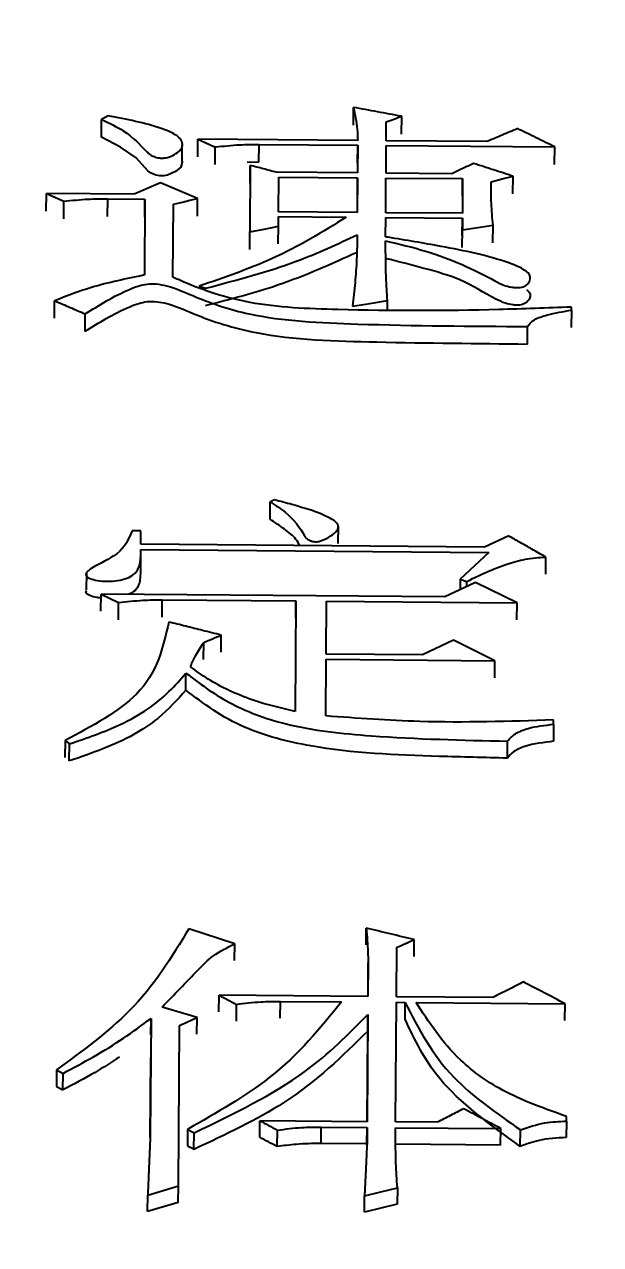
# Model space of a CAD drawing. Header units: millimetres. Extents: x 1726 to 4771, y 590 to 2743.
# Drawn here: x 2460.39 to 2463.23, y 2326.59 to 2332.62 of the extents above; entities that cross this region are included whole.
import ezdxf

# ---------------------------------------------------------------- set-up
doc = ezdxf.new("R2010")
doc.units = ezdxf.units.MM
doc.layers.add('AM_5', color=3, linetype='Continuous', lineweight=25)
doc.styles.add('SLDTEXTSTYLE1', font='txt.shx', dxfattribs={"width": 0.7, "bigfont": 'gbcbig.shx'})
doc.dimstyles.new('SLDDIMSTYLE12$0', dxfattribs={"dimtxt": 12, "dimasz": 10, "dimexe": 0, "dimexo": 0.0625, "dimgap": 0.875, "dimtad": 1, "dimdec": 1, "dimlfac": 1.8, "dimrnd": 1e-09, "dimzin": 12, "dimdsep": 46, "dimtxsty": 'SLDTEXTSTYLE1', "dimcen": 0.09, "dimdle": 8.16, "dimclrd": 3, "dimclre": 3, "dimadec": 0, "dimazin": 3, "dimtfac": 1, "dimtdec": 1, "dimtofl": 0, "dimtmove": 0, "dimatfit": 3, "dimfxl": 0, "dimfrac": 2, "dimtolj": 1, "dimlwd": 5, "dimlwe": 5, "dimarcsym": 0})

# ---------------------------------------------------------------- blocks, each defined once
blk = doc.blocks.new('*D50')
at = {"layer": 'AM_5', "color": 3, "lineweight": 5, "transparency": 16777216}
blk.add_line((2709.5179, 2483.6796), (2315.1182, 2483.6796), dxfattribs=at)
at = {"layer": 'AM_5', "color": 3, "linetype": 'Continuous', "lineweight": 5, "transparency": 16777216}
for p, q in [((2315.1182, 2473.6796), (2315.1182, 2159.8939)), ((2721.1936, 2149.8939), (2315.1182, 2149.8939))]:
    blk.add_line(p, q, dxfattribs=at)
at = {"layer": 'AM_5', "color": 3, "transparency": 16777216}
for points in [[(2313.4515, 2473.6796), (2316.7848, 2473.6796), (2315.1182, 2483.6796)], [(2313.4515, 2159.8939), (2316.7848, 2159.8939), (2315.1182, 2149.8939)]]:
    blk.add_solid(points, dxfattribs=at)
at = {"layer": 'Defpoints', "color": 0, "transparency": 16777216}
for p in [(2709.5804, 2483.6796), (2315.1182, 2149.8939), (2721.2561, 2149.8939)]:
    blk.add_point(p, dxfattribs=at)
at = {"layer": 'AM_5', "color": 0, "transparency": 16777216, "insert": (2300.5289, 2316.7867), "char_height": 12, "attachment_point": 5, "rotation": 90, "style": 'SLDTEXTSTYLE1'}
blk.add_mtext('\\A1;{\\H2.28571x;335}', dxfattribs=at)

msp = doc.modelspace()

# ---------------------------------------------------------------- linework, layer by layer
at = {"color": 7, "linetype": 'Continuous', "lineweight": 25}
for p, q in [((2462.0129, 2332.122), (2462.0137, 2332.2097)), ((2460.7686, 2332.0622), (2460.7694, 2332.1501)), ((2460.802, 2332.1685), (2460.7694, 2332.1501)), ((2462.1751, 2332.0448), (2462.1756, 2332.1384)), ((2462.2507, 2332.0782), (2462.2515, 2332.1658)), ((2461.1673, 2331.9478), (2461.168, 2332.0255)), ((2461.1681, 2332.0306), (2461.1681, 2332.0357)), ((2461.244, 2331.9651), (2461.2448, 2332.0525)), ((2462.0345, 2332.046), (2461.2448, 2332.0525)), ((2461.3304, 2331.9269), (2461.3311, 2332.0142)), ((2461.5468, 2331.9388), (2461.5476, 2332.0265)), ((2461.5476, 2332.0265), (2462.0343, 2332.0225)), ((2462.0335, 2331.9351), (2462.0343, 2332.0225)), ((2462.0343, 2332.0225), (2462.0336, 2331.8858)), ((2462.1742, 2331.8846), (2462.1749, 2332.0213)), ((2462.1749, 2332.0213), (2463.0078, 2332.0144)), ((2462.6727, 2332.0406), (2462.1751, 2332.0448)), ((2463.0071, 2331.927), (2463.0078, 2332.0144)), ((2461.5468, 2331.9388), (2461.4886, 2331.9373)), ((2461.5037, 2331.9233), (2461.5018, 2331.5949)), ((2461.5029, 2331.8361), (2461.5037, 2331.9233)), ((2462.0336, 2331.8858), (2461.6333, 2331.8891)), ((2462.4987, 2331.8819), (2462.1742, 2331.8846)), ((2461.0597, 2331.8371), (2460.9296, 2331.7812)), ((2461.2432, 2331.7596), (2461.0597, 2331.8371)), ((2461.643, 2331.6943), (2461.644, 2331.8654)), ((2461.644, 2331.8654), (2462.0334, 2331.8622)), ((2462.0334, 2331.8622), (2462.0324, 2331.691)), ((2462.0326, 2331.775), (2462.0334, 2331.8622)), ((2462.1731, 2331.6898), (2462.174, 2331.861)), ((2462.174, 2331.861), (2462.5526, 2331.8578)), ((2462.5526, 2331.8578), (2462.5517, 2331.6867)), ((2462.5518, 2331.7707), (2462.5526, 2331.8578)), ((2462.8007, 2331.7828), (2462.8015, 2331.87)), ((2460.4961, 2331.6978), (2460.4969, 2331.7848)), ((2460.4969, 2331.7848), (2460.5832, 2331.746)), ((2460.9296, 2331.7812), (2460.4969, 2331.7848)), ((2460.7988, 2331.6715), (2460.7996, 2331.7585)), ((2460.7996, 2331.7585), (2460.9835, 2331.757)), ((2460.9835, 2331.757), (2460.9814, 2331.3823)), ((2460.9827, 2331.67), (2460.9835, 2331.757)), ((2461.2424, 2331.6726), (2461.2432, 2331.7596)), ((2460.5824, 2331.6591), (2460.5832, 2331.746)), ((2461.1219, 2331.3714), (2461.124, 2331.732)), ((2461.6426, 2331.6225), (2461.6429, 2331.6704)), ((2461.6429, 2331.6704), (2461.9781, 2331.6676)), ((2462.0324, 2331.691), (2461.643, 2331.6943)), ((2462.1724, 2331.5702), (2462.1729, 2331.666)), ((2462.1729, 2331.666), (2462.5515, 2331.6628)), ((2462.5517, 2331.6867), (2462.1731, 2331.6898)), ((2462.5507, 2331.576), (2462.5515, 2331.6628)), ((2462.5515, 2331.6628), (2462.5512, 2331.6054)), ((2461.501, 2331.5082), (2461.5018, 2331.5949)), ((2461.6418, 2331.5358), (2461.6426, 2331.6225)), ((2462.5504, 2331.5186), (2462.5512, 2331.6054)), ((2462.702, 2331.5413), (2462.7028, 2331.6281)), ((2462.871, 2331.3951), (2462.871, 2331.397)), ((2460.5364, 2331.1686), (2460.5371, 2331.2548)), ((2462.181, 2331.2113), (2462.1814, 2331.2557)), ((2463.0898, 2331.2092), (2463.0899, 2331.2238)), ((2463.0898, 2331.2092), (2463.089, 2331.123)), ((2462.8722, 2331.0413), (2462.873, 2331.1279)), ((2461.9379, 2330.056), (2461.9387, 2330.1412)), ((2460.9632, 2330.1191), (2460.9199, 2330.1195)), ((2460.9628, 2330.0525), (2460.9632, 2330.1191)), ((2462.7804, 2330.0938), (2462.661, 2330.0384)), ((2460.9626, 2330.0269), (2462.6825, 2330.0125)), ((2462.661, 2330.0384), (2460.9628, 2330.0525)), ((2462.6825, 2330.0125), (2462.5411, 2329.8798)), ((2460.9629, 2329.9189), (2460.9637, 2330.004)), ((2462.9629, 2329.905), (2462.9637, 2329.9896)), ((2460.6943, 2329.9115), (2460.6935, 2329.8265)), ((2462.6167, 2329.8637), (2462.4649, 2329.7925)), ((2462.5411, 2329.8798), (2462.5406, 2329.828)), ((2462.5411, 2329.8798), (2462.5735, 2329.8692)), ((2462.5732, 2329.8433), (2462.5735, 2329.8692)), ((2462.8217, 2329.7636), (2462.6167, 2329.8637)), ((2460.7658, 2329.7223), (2460.7666, 2329.8066)), ((2460.7666, 2329.8066), (2460.8529, 2329.7644)), ((2462.4649, 2329.7925), (2460.7666, 2329.8066)), ((2461.0685, 2329.6934), (2461.0693, 2329.7782)), ((2461.0693, 2329.7782), (2461.7291, 2329.7727)), ((2461.7291, 2329.7727), (2461.7259, 2329.2276)), ((2461.7284, 2329.6884), (2461.7291, 2329.7727)), ((2461.879, 2329.5108), (2461.8806, 2329.7714)), ((2461.8806, 2329.7714), (2462.8217, 2329.7636)), ((2460.8521, 2329.6801), (2460.8529, 2329.7644)), ((2462.8209, 2329.6793), (2462.8217, 2329.7636)), ((2461.3596, 2329.5199), (2461.3603, 2329.604)), ((2461.2728, 2329.4841), (2461.2736, 2329.5682)), ((2462.5068, 2329.5788), (2462.355, 2329.5068)), ((2462.7118, 2329.4776), (2462.5068, 2329.5788)), ((2461.8772, 2329.2051), (2461.8789, 2329.4846)), ((2461.8789, 2329.4846), (2462.7118, 2329.4776)), ((2462.355, 2329.5068), (2461.879, 2329.5108)), ((2462.711, 2329.3936), (2462.7118, 2329.4776)), ((2461.1854, 2329.3325), (2461.1862, 2329.4168)), ((2463.0019, 2329.1639), (2463.0021, 2329.1851)), ((2463.0019, 2329.1639), (2463.0012, 2329.0799)), ((2460.5891, 2329.083), (2460.5883, 2328.9991)), ((2460.5891, 2329.083), (2460.6107, 2329.0668)), ((2460.6099, 2328.9833), (2460.6107, 2329.0668)), ((2462.7735, 2328.9972), (2462.7743, 2329.0807)), ((2461.4267, 2328.0805), (2461.2001, 2328.154)), ((2462.0755, 2328.0751), (2462.0763, 2328.1577)), ((2462.3132, 2328.0181), (2462.3139, 2328.1006)), ((2461.426, 2327.998), (2461.4267, 2328.0805)), ((2462.2257, 2327.8189), (2462.2272, 2328.0627)), ((2462.0861, 2327.9865), (2462.085, 2327.8201)), ((2462.0853, 2327.9041), (2462.0861, 2327.9865)), ((2461.3487, 2327.744), (2461.3495, 2327.8262)), ((2462.085, 2327.8201), (2461.3495, 2327.8262)), ((2461.435, 2327.6987), (2461.4357, 2327.7809)), ((2461.6514, 2327.7136), (2461.6522, 2327.7958)), ((2461.6522, 2327.7958), (2461.9549, 2327.7933)), ((2462.2218, 2327.2006), (2462.2255, 2327.7911)), ((2462.2255, 2327.7911), (2462.2688, 2327.7907)), ((2462.7016, 2327.8149), (2462.2257, 2327.8189)), ((2462.268, 2327.7085), (2462.2688, 2327.7907)), ((2462.3229, 2327.7902), (2463.0584, 2327.7841)), ((2463.0576, 2327.7019), (2463.0584, 2327.7841)), ((2461.2406, 2327.7156), (2461.0679, 2327.7672)), ((2462.0845, 2327.7309), (2462.0812, 2327.2018)), ((2462.0837, 2327.6488), (2462.0845, 2327.731)), ((2461.0134, 2327.7119), (2461.0098, 2327.1311)), ((2461.0127, 2327.6298), (2461.0134, 2327.7119)), ((2461.1489, 2326.8843), (2461.1538, 2327.6772)), ((2461.2399, 2327.6335), (2461.2406, 2327.7156)), ((2462.0809, 2327.2018), (2462.0837, 2327.6487)), ((2461.0095, 2327.1243), (2461.012, 2327.5184)), ((2460.5466, 2327.4577), (2460.5459, 2327.376)), ((2460.5466, 2327.4577), (2460.579, 2327.4405)), ((2460.5783, 2327.3588), (2460.579, 2327.4405)), ((2460.5459, 2327.3759), (2460.5783, 2327.3588)), ((2461.5504, 2327.1247), (2461.5511, 2327.2062)), ((2462.0812, 2327.2018), (2461.5511, 2327.2062)), ((2462.4273, 2327.1989), (2462.2218, 2327.2006)), ((2463.0656, 2327.2049), (2463.0648, 2327.1235)), ((2463.0656, 2327.2049), (2463.0657, 2327.2276)), ((2461.1938, 2327.1638), (2461.193, 2327.0823)), ((2461.2254, 2327.065), (2461.2262, 2327.1464)), ((2461.6366, 2327.0786), (2461.6374, 2327.16)), ((2461.8531, 2327.0938), (2461.8538, 2327.1753)), ((2461.8538, 2327.1753), (2462.081, 2327.1734)), ((2462.0802, 2327.0919), (2462.081, 2327.1734)), ((2462.081, 2327.1734), (2462.0805, 2327.0937)), ((2462.2212, 2327.1096), (2462.2216, 2327.1722)), ((2462.2216, 2327.1722), (2462.7408, 2327.1679)), ((2462.7401, 2327.0865), (2462.7408, 2327.1679)), ((2462.8374, 2327.08), (2462.8381, 2327.1614)), ((2462.0802, 2327.0919), (2461.8531, 2327.0938)), ((2462.0802, 2327.0878), (2462.0802, 2327.0919)), ((2462.7401, 2327.0865), (2462.2209, 2327.0908)), ((2460.9971, 2326.8396), (2461.1489, 2326.8843)), ((2461.1481, 2326.8032), (2461.1489, 2326.8843)), ((2460.9964, 2326.7587), (2460.9971, 2326.8396)), ((2462.0673, 2326.7555), (2462.0681, 2326.8365)), ((2462.2306, 2326.8753), (2462.2298, 2326.7942)), ((2461.1481, 2326.8032), (2460.9964, 2326.7587))]:
    msp.add_line(p, q, dxfattribs=at)
at = {"color": 7, "linetype": 'Continuous', "lineweight": 25, "flags": 128}
for points in [[(2461.1649, 2331.9472), (2461.1681, 2331.9388), (2461.1601, 2331.9151), (2461.134, 2331.8925), (2461.0946, 2331.8753), (2461.0768, 2331.872), (2461.0574, 2331.872), (2461.0374, 2331.8757), (2461.0141, 2331.8848), (2460.9972, 2331.8971), (2460.9393, 2331.9605), (2460.8623, 2332.0136), (2460.7686, 2332.0622), (2460.7686, 2332.0622)], [(2462.6932, 2331.8425), (2462.7473, 2331.8562), (2462.8015, 2331.87)], [(2461.124, 2331.732), (2461.1689, 2331.7424), (2461.206, 2331.751), (2461.2432, 2331.7596)], [(2461.5018, 2331.5949), (2461.5722, 2331.6087), (2461.6426, 2331.6225)], [(2462.5512, 2331.6054), (2462.627, 2331.6167), (2462.7028, 2331.6281)], [(2461.2515, 2331.3267), (2461.2677, 2331.3217), (2461.2838, 2331.3168)], [(2462.0081, 2331.2279), (2462.0948, 2331.2418), (2462.1814, 2331.2557)], [(2460.6874, 2331.1034), (2460.6876, 2331.1253), (2460.6878, 2331.1472), (2460.6882, 2331.1901)], [(2461.6015, 2330.1764), (2461.6018, 2330.2063), (2461.6021, 2330.234), (2461.6023, 2330.2618)], [(2461.624, 2330.2718), (2461.6174, 2330.2688), (2461.6109, 2330.2658), (2461.6023, 2330.2618)], [(2461.1938, 2327.1637), (2461.202, 2327.1594), (2461.2141, 2327.1529), (2461.2262, 2327.1464)], [(2461.1931, 2327.0823), (2461.2013, 2327.0779), (2461.2095, 2327.0736), (2461.2254, 2327.065)], [(2462.0681, 2326.8365), (2462.1493, 2326.8559), (2462.2306, 2326.8753)], [(2462.2298, 2326.7942), (2462.1486, 2326.7749), (2462.0673, 2326.7555)]]:
    msp.add_lwpolyline(points, dxfattribs=at)
at = {"color": 7, "linetype": 'Continuous', "lineweight": 25}
for points, knots in [([(2462.0137, 2332.2097), (2462.0174, 2332.1922), (2462.0248, 2332.1564), (2462.0327, 2332.1018), (2462.0339, 2332.0646), (2462.0345, 2332.046)], [0, 0, 0, 0, 0.321619, 0.660532, 1, 1, 1, 1]), ([(2462.2515, 2332.1658), (2462.2119, 2332.1731), (2462.1326, 2332.1877), (2462.0534, 2332.2024), (2462.0137, 2332.2097)], [0, 0, 0, 0, 0.499999, 1, 1, 1, 1]), ([(2460.7694, 2332.1501), (2460.8069, 2332.1321), (2460.9027, 2332.086), (2460.9633, 2332.021), (2461.0058, 2331.977), (2461.025, 2331.9672), (2461.0437, 2331.9612), (2461.0653, 2331.9587), (2461.0855, 2331.9601), (2461.1113, 2331.9672), (2461.1395, 2331.9815), (2461.1646, 2332.0029), (2461.1718, 2332.0288), (2461.162, 2332.0541), (2461.1264, 2332.0817), (2461.0515, 2332.1122), (2460.9378, 2332.142), (2460.8475, 2332.1596), (2460.802, 2332.1685)], [0, 0, 0, 0, 0.132576, 0.339199, 0.368942, 0.383766, 0.408891, 0.423884, 0.438973, 0.459319, 0.498147, 0.542368, 0.587069, 0.63299, 0.675109, 0.75468, 0.876186, 1, 1, 1, 1]), ([(2462.1756, 2332.1384), (2462.1883, 2332.143), (2462.2135, 2332.1521), (2462.2388, 2332.1612), (2462.2515, 2332.1658)], [0, 0, 0, 0, 0.500001, 1, 1, 1, 1]), ([(2462.8245, 2332.105), (2462.7992, 2332.0943), (2462.7486, 2332.0728), (2462.698, 2332.0514), (2462.6727, 2332.0406)], [0, 0, 0, 0, 0.499999, 1, 1, 1, 1]), ([(2463.0078, 2332.0144), (2462.9773, 2332.0295), (2462.9162, 2332.0597), (2462.855, 2332.0899), (2462.8245, 2332.105)], [0, 0, 0, 0, 0.5, 1, 1, 1, 1]), ([(2461.2448, 2332.0525), (2461.2592, 2332.0462), (2461.288, 2332.0334), (2461.3168, 2332.0206), (2461.3311, 2332.0142)], [0, 0, 0, 0, 0.5, 1, 1, 1, 1]), ([(2461.3311, 2332.0142), (2461.3709, 2332.0186), (2461.4421, 2332.0264), (2461.5153, 2332.0265), (2461.5476, 2332.0265)], [0, 0, 0, 0, 0.558835, 1, 1, 1, 1]), ([(2462.6071, 2331.933), (2462.5891, 2331.9245), (2462.5529, 2331.9075), (2462.5168, 2331.8905), (2462.4987, 2331.8819)], [0, 0, 0, 0, 0.499998, 1, 1, 1, 1]), ([(2462.8015, 2331.87), (2462.7691, 2331.8805), (2462.7043, 2331.9015), (2462.6395, 2331.9225), (2462.6071, 2331.933)], [0, 0, 0, 0, 0.499999, 1, 1, 1, 1]), ([(2462.7028, 2331.6281), (2462.6995, 2331.664), (2462.6947, 2331.7177), (2462.6934, 2331.7891), (2462.6932, 2331.8247), (2462.6932, 2331.8425)], [0, 0, 0, 0, 0.500395, 0.750186, 1, 1, 1, 1]), ([(2460.5832, 2331.746), (2460.623, 2331.7504), (2460.6942, 2331.7583), (2460.7674, 2331.7584), (2460.7996, 2331.7585)], [0, 0, 0, 0, 0.5588349, 1, 1, 1, 1]), ([(2461.9781, 2331.6676), (2461.8618, 2331.5955), (2461.6522, 2331.4654), (2461.375, 2331.3695), (2461.2515, 2331.3267)], [0, 0, 0, 0, 0.554384, 1, 1, 1, 1]), ([(2461.2838, 2331.3168), (2461.4382, 2331.3576), (2461.7116, 2331.43), (2461.9346, 2331.5352), (2462.0317, 2331.581)], [0, 0, 0, 0, 0.5644875, 1, 1, 1, 1]), ([(2462.0318, 2331.581), (2462.0313, 2331.5408), (2462.0303, 2331.4622), (2462.0221, 2331.3445), (2462.0128, 2331.2668), (2462.0081, 2331.2279)], [0, 0, 0, 0, 0.34298, 0.671401, 1, 1, 1, 1]), ([(2462.1723, 2331.5509), (2462.2391, 2331.5351), (2462.4421, 2331.4868), (2462.6241, 2331.4024), (2462.7489, 2331.3331), (2462.788, 2331.3228), (2462.8162, 2331.3195), (2462.8362, 2331.3202), (2462.8529, 2331.324), (2462.8686, 2331.3322), (2462.8828, 2331.3472), (2462.8894, 2331.367), (2462.8816, 2331.3879), (2462.8493, 2331.4151), (2462.7131, 2331.4711), (2462.4769, 2331.5193), (2462.2687, 2331.5549), (2462.1767, 2331.5695), (2462.1724, 2331.5702)], [0, 0, 0, 0, 0.1240109, 0.3764692, 0.411268, 0.4352193, 0.4490167, 0.4594927, 0.4684145, 0.4794235, 0.4973921, 0.5243096, 0.5464, 0.5684127, 0.6294892, 0.8377396, 0.9924138, 1, 1, 1, 1]), ([(2462.1814, 2331.2557), (2462.1789, 2331.2939), (2462.1744, 2331.3625), (2462.1724, 2331.4608), (2462.1723, 2331.5209), (2462.1723, 2331.5509)], [0, 0, 0, 0, 0.386127, 0.69305, 1, 1, 1, 1]), ([(2462.0309, 2331.4938), (2461.9051, 2331.4364), (2461.6784, 2331.3331), (2461.4047, 2331.2617), (2461.283, 2331.2299)], [0, 0, 0, 0, 0.555308, 1, 1, 1, 1]), ([(2462.8689, 2331.3092), (2462.8717, 2331.3072), (2462.883, 2331.2989), (2462.888, 2331.2819), (2462.8829, 2331.2626), (2462.8712, 2331.2482), (2462.8567, 2331.2391), (2462.8418, 2331.2344), (2462.8231, 2331.2326), (2462.7959, 2331.2344), (2462.7564, 2331.2434), (2462.6686, 2331.2861), (2462.5623, 2331.3586), (2462.361, 2331.4162), (2462.2349, 2331.4479), (2462.1715, 2331.4638)], [0, 0, 0, 0, 0.014767, 0.060216, 0.099363, 0.13334, 0.15322, 0.169423, 0.185624, 0.20979, 0.250995, 0.313294, 0.574423, 0.785785, 1, 1, 1, 1]), ([(2460.9814, 2331.3823), (2460.8914, 2331.3637), (2460.7318, 2331.3308), (2460.5962, 2331.2779), (2460.5371, 2331.2548)], [0, 0, 0, 0, 0.564088, 1, 1, 1, 1]), ([(2460.6882, 2331.1901), (2460.7572, 2331.2334), (2460.838, 2331.284), (2460.95, 2331.3289), (2460.9944, 2331.339), (2461.0428, 2331.339), (2461.1314, 2331.3209), (2461.2643, 2331.2569), (2461.5596, 2331.1594), (2462.1377, 2331.1322), (2462.5956, 2331.1295), (2462.873, 2331.1279)], [0, 0, 0, 0, 0.138481, 0.162101, 0.180201, 0.198515, 0.22064, 0.297298, 0.425038, 0.651637, 1, 1, 1, 1]), ([(2463.0899, 2331.2238), (2462.9701, 2331.2192), (2462.5864, 2331.2045), (2462.0588, 2331.2042), (2461.5096, 2331.2263), (2461.252, 2331.3124), (2461.1395, 2331.3633), (2461.1218, 2331.3713)], [0, 0, 0, 0, 0.175959, 0.5638, 0.778025, 0.965046, 1, 1, 1, 1]), ([(2460.5371, 2331.2548), (2460.55, 2331.2493), (2460.5757, 2331.2383), (2460.6261, 2331.2167), (2460.6636, 2331.2007), (2460.6882, 2331.1901)], [0, 0, 0, 0, 0.2552694, 0.5105386, 1, 1, 1, 1]), ([(2460.6874, 2331.1034), (2460.7563, 2331.1466), (2460.837, 2331.1971), (2460.9488, 2331.2419), (2460.9912, 2331.2516), (2461.0356, 2331.2525), (2461.1217, 2331.2377), (2461.2659, 2331.1684), (2461.5959, 2331.0644), (2462.1803, 2331.0484), (2462.6259, 2331.0438), (2462.8722, 2331.0413)], [0, 0, 0, 0, 0.138241, 0.161889, 0.180115, 0.195697, 0.216171, 0.291203, 0.44001, 0.690565, 1, 1, 1, 1]), ([(2462.873, 2331.1279), (2462.8823, 2331.1399), (2462.9016, 2331.1646), (2462.9852, 2331.1904), (2463.0499, 2331.202), (2463.0898, 2331.2092)], [0, 0, 0, 0, 0.266463, 0.547608, 1, 1, 1, 1]), ([(2461.6023, 2330.2618), (2461.6281, 2330.2452), (2461.7049, 2330.1957), (2461.7513, 2330.1311), (2461.7791, 2330.0817), (2461.7946, 2330.0722), (2461.8107, 2330.0668), (2461.8252, 2330.0649), (2461.8406, 2330.066), (2461.8691, 2330.0743), (2461.9006, 2330.0922), (2461.93, 2330.1145), (2461.9398, 2330.1345), (2461.9379, 2330.1505), (2461.9222, 2330.1682), (2461.8531, 2330.2068), (2461.7454, 2330.2394), (2461.6525, 2330.2641), (2461.624, 2330.2718)], [0, 0, 0, 0, 0.115812, 0.344661, 0.368828, 0.393191, 0.409898, 0.422378, 0.434924, 0.453159, 0.514674, 0.56658, 0.599651, 0.625811, 0.651928, 0.703899, 0.908913, 1, 1, 1, 1]), ([(2461.7486, 2330.046), (2461.7429, 2330.0564), (2461.7265, 2330.086), (2461.6722, 2330.129), (2461.6252, 2330.1605), (2461.6015, 2330.1764)], [0, 0, 0, 0, 0.212997, 0.602825, 1, 1, 1, 1]), ([(2460.9199, 2330.1195), (2460.9032, 2330.0787), (2460.873, 2330.0049), (2460.7481, 2329.9542), (2460.6965, 2329.9182), (2460.6894, 2329.902), (2460.699, 2329.8904), (2460.7172, 2329.8811), (2460.7503, 2329.8723), (2460.798, 2329.8687), (2460.8489, 2329.8727), (2460.8958, 2329.8835), (2460.946, 2329.9126), (2460.9637, 2329.9645), (2460.963, 2330.0061), (2460.9626, 2330.0269)], [0, 0, 0, 0, 0.230315, 0.416653, 0.453363, 0.487574, 0.504133, 0.522235, 0.561764, 0.612067, 0.663426, 0.714082, 0.762172, 0.881162, 1, 1, 1, 1]), ([(2462.9636, 2329.9896), (2462.9407, 2330.0027), (2462.8986, 2330.0266), (2462.8375, 2330.0613), (2462.7994, 2330.083), (2462.7804, 2330.0938)], [0, 0, 0, 0, 0.375947, 0.687973, 1, 1, 1, 1]), ([(2462.5735, 2329.8692), (2462.6111, 2329.8878), (2462.6734, 2329.9184), (2462.7703, 2329.9548), (2462.8601, 2329.9823), (2462.929, 2329.9872), (2462.9636, 2329.9896)], [0, 0, 0, 0, 0.334836, 0.553745, 0.775373, 1, 1, 1, 1]), ([(2460.9608, 2329.9184), (2460.9607, 2329.9054), (2460.9605, 2329.8718), (2460.9484, 2329.8286), (2460.9112, 2329.8098), (2460.9029, 2329.8055)], [0, 0, 0, 0, 0.3266521, 0.8482464, 1, 1, 1, 1]), ([(2460.7664, 2329.7876), (2460.7598, 2329.788), (2460.74, 2329.7891), (2460.7163, 2329.7963), (2460.6985, 2329.8055), (2460.6901, 2329.8142), (2460.6933, 2329.8201), (2460.6949, 2329.8231)], [0, 0, 0, 0, 0.178081, 0.534102, 0.697075, 0.846091, 1, 1, 1, 1]), ([(2460.8529, 2329.7644), (2460.8927, 2329.7693), (2460.9639, 2329.7779), (2461.037, 2329.7781), (2461.0693, 2329.7782)], [0, 0, 0, 0, 0.558835, 1, 1, 1, 1]), ([(2461.1011, 2329.6688), (2461.0732, 2329.5437), (2461.0228, 2329.317), (2460.7233, 2329.1554), (2460.5891, 2329.083)], [0, 0, 0, 0, 0.5518947, 1, 1, 1, 1]), ([(2461.3603, 2329.604), (2461.3297, 2329.6117), (2461.2712, 2329.6263), (2461.1848, 2329.6479), (2461.129, 2329.6618), (2461.1011, 2329.6688)], [0, 0, 0, 0, 0.354383, 0.677192, 1, 1, 1, 1]), ([(2461.2736, 2329.5682), (2461.288, 2329.5741), (2461.317, 2329.5861), (2461.3459, 2329.598), (2461.3603, 2329.604)], [0, 0, 0, 0, 0.499998, 1, 1, 1, 1]), ([(2461.208, 2329.4481), (2461.2161, 2329.4661), (2461.2294, 2329.4955), (2461.2531, 2329.5352), (2461.2668, 2329.5572), (2461.2736, 2329.5682)], [0, 0, 0, 0, 0.443144, 0.721519, 1, 1, 1, 1]), ([(2460.6107, 2329.0668), (2460.6972, 2329.0968), (2460.8387, 2329.1458), (2461.0007, 2329.2363), (2461.1054, 2329.3239), (2461.1593, 2329.3859), (2461.1862, 2329.4168)], [0, 0, 0, 0, 0.347372, 0.56793, 0.785018, 1, 1, 1, 1]), ([(2461.1862, 2329.4168), (2461.2519, 2329.3665), (2461.3841, 2329.2654), (2461.6986, 2329.1449), (2462.1823, 2329.0939), (2462.5504, 2329.0857), (2462.7743, 2329.0807)], [0, 0, 0, 0, 0.1896226, 0.3813011, 0.6238123, 1, 1, 1, 1]), ([(2461.7259, 2329.2276), (2461.6544, 2329.2442), (2461.5374, 2329.2713), (2461.3979, 2329.3297), (2461.2931, 2329.385), (2461.2362, 2329.4272), (2461.208, 2329.4481)], [0, 0, 0, 0, 0.3463703, 0.567178, 0.7849776, 1, 1, 1, 1]), ([(2461.1854, 2329.3325), (2461.1429, 2329.2848), (2461.0726, 2329.2058), (2460.9295, 2329.1087), (2460.7777, 2329.0405), (2460.6661, 2329.0022), (2460.6099, 2328.9829)], [0, 0, 0, 0, 0.332711, 0.551426, 0.774321, 1, 1, 1, 1]), ([(2462.7735, 2328.9968), (2462.6613, 2328.9996), (2462.3365, 2329.0075), (2461.8855, 2329.0249), (2461.4345, 2329.1442), (2461.274, 2329.2655), (2461.1854, 2329.3325)], [0, 0, 0, 0, 0.188584, 0.546058, 0.749485, 1, 1, 1, 1]), ([(2463.0021, 2329.1851), (2462.7815, 2329.1781), (2462.4055, 2329.1662), (2462.0317, 2329.1937), (2461.8772, 2329.2051)], [0, 0, 0, 0, 0.586461, 1, 1, 1, 1]), ([(2462.7743, 2329.0807), (2462.7855, 2329.0936), (2462.8083, 2329.1198), (2462.8896, 2329.1513), (2462.959, 2329.1591), (2463.0019, 2329.1639)], [0, 0, 0, 0, 0.268929, 0.548046, 1, 1, 1, 1]), ([(2463.0012, 2329.0799), (2462.9521, 2329.0742), (2462.8789, 2329.0658), (2462.8024, 2329.0314), (2462.7829, 2329.0081), (2462.7735, 2328.9968)], [0, 0, 0, 0, 0.513331, 0.76592, 1, 1, 1, 1]), ([(2461.2001, 2328.154), (2461.1157, 2328.0145), (2460.9639, 2327.7634), (2460.675, 2327.5518), (2460.5466, 2327.4577)], [0, 0, 0, 0, 0.555605, 1, 1, 1, 1]), ([(2462.0763, 2328.1577), (2462.0783, 2328.1371), (2462.0819, 2328.0983), (2462.0848, 2328.0412), (2462.0856, 2328.0048), (2462.0861, 2327.9865)], [0, 0, 0, 0, 0.362394, 0.681159, 1, 1, 1, 1]), ([(2462.3139, 2328.1006), (2462.2743, 2328.1101), (2462.1951, 2328.1292), (2462.1159, 2328.1482), (2462.0763, 2328.1577)], [0, 0, 0, 0, 0.5, 1, 1, 1, 1]), ([(2462.2272, 2328.0627), (2462.2416, 2328.0691), (2462.2705, 2328.0817), (2462.2995, 2328.0943), (2462.3139, 2328.1006)], [0, 0, 0, 0, 0.499999, 1, 1, 1, 1]), ([(2461.0679, 2327.7672), (2461.1274, 2327.8284), (2461.2105, 2327.9137), (2461.3165, 2328.0247), (2461.3898, 2328.0618), (2461.4267, 2328.0805)], [0, 0, 0, 0, 0.557651, 0.777477, 1, 1, 1, 1]), ([(2462.8535, 2327.8915), (2462.8282, 2327.8787), (2462.7776, 2327.8532), (2462.7269, 2327.8277), (2462.7016, 2327.8149)], [0, 0, 0, 0, 0.499998, 1, 1, 1, 1]), ([(2463.0584, 2327.7841), (2463.0242, 2327.802), (2462.9559, 2327.8379), (2462.8877, 2327.8736), (2462.8535, 2327.8915)], [0, 0, 0, 0, 0.5, 1, 1, 1, 1]), ([(2461.9549, 2327.7933), (2461.8491, 2327.6634), (2461.6583, 2327.4291), (2461.337, 2327.2456), (2461.1938, 2327.1638)], [0, 0, 0, 0, 0.554256, 1, 1, 1, 1]), ([(2461.3495, 2327.8262), (2461.3639, 2327.8186), (2461.3926, 2327.8036), (2461.4214, 2327.7885), (2461.4357, 2327.7809)], [0, 0, 0, 0, 0.499998, 1, 1, 1, 1]), ([(2461.4357, 2327.7809), (2461.4755, 2327.7861), (2461.5467, 2327.7954), (2461.6199, 2327.7957), (2461.6522, 2327.7958)], [0, 0, 0, 0, 0.558835, 1, 1, 1, 1]), ([(2462.2688, 2327.7907), (2462.3338, 2327.6629), (2462.4511, 2327.4325), (2462.7188, 2327.2449), (2462.8381, 2327.1614)], [0, 0, 0, 0, 0.554476, 1, 1, 1, 1]), ([(2463.0657, 2327.2276), (2462.9623, 2327.2644), (2462.7574, 2327.3374), (2462.4896, 2327.5313), (2462.3857, 2327.6926), (2462.3229, 2327.7902)], [0, 0, 0, 0, 0.286997, 0.568308, 1, 1, 1, 1]), ([(2461.2262, 2327.1464), (2461.4218, 2327.2412), (2461.768, 2327.409), (2461.9885, 2327.6334), (2462.0844, 2327.7309)], [0, 0, 0, 0, 0.565165, 1, 1, 1, 1]), ([(2460.579, 2327.4405), (2460.6297, 2327.4674), (2460.7337, 2327.5226), (2460.88, 2327.6129), (2460.9689, 2327.6788), (2461.0134, 2327.7119)], [0, 0, 0, 0, 0.321149, 0.659611, 1, 1, 1, 1]), ([(2461.1538, 2327.6772), (2461.1683, 2327.6836), (2461.1972, 2327.6964), (2461.2262, 2327.7092), (2461.2406, 2327.7156)], [0, 0, 0, 0, 0.499999, 1, 1, 1, 1]), ([(2462.8374, 2327.08), (2462.6882, 2327.1873), (2462.424, 2327.3774), (2462.3153, 2327.6081), (2462.268, 2327.7085)], [0, 0, 0, 0, 0.564733, 1, 1, 1, 1]), ([(2462.0837, 2327.6488), (2461.9581, 2327.5252), (2461.7314, 2327.3021), (2461.3815, 2327.1382), (2461.2254, 2327.065)], [0, 0, 0, 0, 0.554008, 1, 1, 1, 1]), ([(2460.8584, 2327.521), (2460.8185, 2327.4954), (2460.7302, 2327.4387), (2460.6321, 2327.3871), (2460.5783, 2327.3588)], [0, 0, 0, 0, 0.450432, 1, 1, 1, 1]), ([(2462.5575, 2327.2659), (2462.5358, 2327.2547), (2462.4924, 2327.2324), (2462.449, 2327.2101), (2462.4273, 2327.1989)], [0, 0, 0, 0, 0.499998, 1, 1, 1, 1]), ([(2462.7408, 2327.1679), (2462.7103, 2327.1842), (2462.6492, 2327.2169), (2462.5881, 2327.2496), (2462.5575, 2327.2659)], [0, 0, 0, 0, 0.5, 1, 1, 1, 1]), ([(2461.5511, 2327.2062), (2461.5655, 2327.1985), (2461.5943, 2327.1831), (2461.623, 2327.1677), (2461.6374, 2327.16)], [0, 0, 0, 0, 0.499998, 1, 1, 1, 1]), ([(2462.8381, 2327.1614), (2462.8772, 2327.1748), (2462.9477, 2327.1989), (2463.0292, 2327.2031), (2463.0656, 2327.2049)], [0, 0, 0, 0, 0.554344, 1, 1, 1, 1]), ([(2461.0098, 2327.1311), (2461.0097, 2327.1295), (2461.0096, 2327.1263), (2461.0094, 2327.1215), (2461.0092, 2327.1167), (2461.009, 2327.1119), (2461.0088, 2327.1071), (2461.0085, 2327.1023), (2461.0083, 2327.0975), (2461.0081, 2327.0926), (2461.0079, 2327.0878), (2461.0077, 2327.083), (2461.0075, 2327.0782), (2461.0073, 2327.0734), (2461.0071, 2327.0686), (2461.0069, 2327.0638), (2461.0067, 2327.0589), (2461.0064, 2327.0541), (2461.0063, 2327.0501), (2461.0061, 2327.0461), (2461.0059, 2327.0421), (2461.0057, 2327.0373), (2461.0055, 2327.0324), (2461.0053, 2327.0276), (2461.0051, 2327.0228), (2461.0049, 2327.018), (2461.0047, 2327.0131), (2461.0045, 2327.0091), (2461.0043, 2327.0051), (2461.0041, 2327.0011), (2461.0039, 2326.9963), (2461.0037, 2326.9914), (2461.0035, 2326.9866), (2461.0033, 2326.9818), (2461.0031, 2326.9769), (2461.0029, 2326.9721), (2461.0027, 2326.9681), (2461.0025, 2326.9641), (2461.0024, 2326.96), (2461.0021, 2326.9552), (2461.0017, 2326.9455), (2461.0003, 2326.9117), (2460.9987, 2326.8748), (2460.9973, 2326.8443), (2460.9971, 2326.8396)], [0, 0, 0, 0, 0.016565, 0.03313, 0.049695, 0.066259, 0.082824, 0.099389, 0.115954, 0.132519, 0.149084, 0.165648, 0.182213, 0.198778, 0.215343, 0.231908, 0.248473, 0.265037, 0.281602, 0.289885, 0.306449, 0.323014, 0.339579, 0.356144, 0.372709, 0.389274, 0.405838, 0.422403, 0.430686, 0.447251, 0.463815, 0.48038, 0.496945, 0.51351, 0.530075, 0.54664, 0.563204, 0.571487, 0.588052, 0.604616, 0.621181, 0.687441, 0.952478, 1, 1, 1, 1]), ([(2461.6366, 2327.0786), (2461.6223, 2327.0863), (2461.5935, 2327.1017), (2461.5648, 2327.117), (2461.5504, 2327.1247)], [0, 0, 0, 0, 0.500002, 1, 1, 1, 1]), ([(2461.6374, 2327.16), (2461.6772, 2327.1653), (2461.7484, 2327.1749), (2461.8216, 2327.1751), (2461.8538, 2327.1753)], [0, 0, 0, 0, 0.558835, 1, 1, 1, 1]), ([(2463.0648, 2327.1235), (2463.0185, 2327.1208), (2462.9366, 2327.1161), (2462.8674, 2327.0909), (2462.8374, 2327.08)], [0, 0, 0, 0, 0.565376, 1, 1, 1, 1]), ([(2461.8531, 2327.0938), (2461.812, 2327.0935), (2461.7387, 2327.0929), (2461.6678, 2327.083), (2461.6366, 2327.0786)], [0, 0, 0, 0, 0.5610854, 1, 1, 1, 1]), ([(2462.0805, 2327.0937), (2462.0788, 2327.0596), (2462.0771, 2327.0234), (2462.0752, 2326.985), (2462.0748, 2326.9764), (2462.0744, 2326.9679), (2462.074, 2326.9593), (2462.0737, 2326.9529), (2462.0733, 2326.9443), (2462.0728, 2326.9358), (2462.0724, 2326.9272), (2462.0721, 2326.9208), (2462.0717, 2326.9122), (2462.0713, 2326.9047), (2462.071, 2326.8983), (2462.0708, 2326.894), (2462.0706, 2326.8897), (2462.0704, 2326.8854), (2462.0703, 2326.8822), (2462.0701, 2326.879), (2462.0699, 2326.8747), (2462.0697, 2326.8704), (2462.0695, 2326.8662), (2462.0693, 2326.8629), (2462.0691, 2326.8586), (2462.0689, 2326.8544), (2462.0687, 2326.8501), (2462.0686, 2326.8468), (2462.0683, 2326.8423), (2462.0682, 2326.8389), (2462.0681, 2326.8365)], [0, 0, 0, 0, 0.398889, 0.42382, 0.44875, 0.498611, 0.523542, 0.548473, 0.573403, 0.623264, 0.648195, 0.673125, 0.698056, 0.747917, 0.760382, 0.772848, 0.797778, 0.810243, 0.822709, 0.835174, 0.847639, 0.87257, 0.885035, 0.8975, 0.909966, 0.934896, 0.947361, 0.959827, 0.972292, 1, 1, 1, 1]), ([(2462.2306, 2326.8753), (2462.2291, 2326.8956), (2462.2261, 2326.9361), (2462.2221, 2327.0143), (2462.2216, 2327.072), (2462.2212, 2327.1096)], [0, 0, 0, 0, 0.258773, 0.517554, 1, 1, 1, 1])]:
    msp.add_open_spline(points, degree=3, knots=knots, dxfattribs=at)
msp.add_open_spline([(2461.6333, 2331.8891), (2461.6117, 2331.8948), (2461.5685, 2331.9062), (2461.5253, 2331.9176), (2461.5037, 2331.9233)], degree=3, dxfattribs=at)

# ---------------------------------------------------------------- dimensions: what is measured, and where the dimension line sits
at = {"layer": 'AM_5'}
dim = msp.add_linear_dim(base=(2315.1182, 2149.8939), p1=(2709.5804, 2483.6796), p2=(2721.2561, 2149.8939), angle=90, text='{\\H2.28571x;335}', dimstyle='SLDDIMSTYLE12$0', override={"dimlfac": 1}, dxfattribs=at)
dim.commit()
dim.dimension.update_dxf_attribs({"geometry": '*D50', "text_midpoint": (2300.5289, 2316.7867)})

doc.saveas('drawing.dxf')
